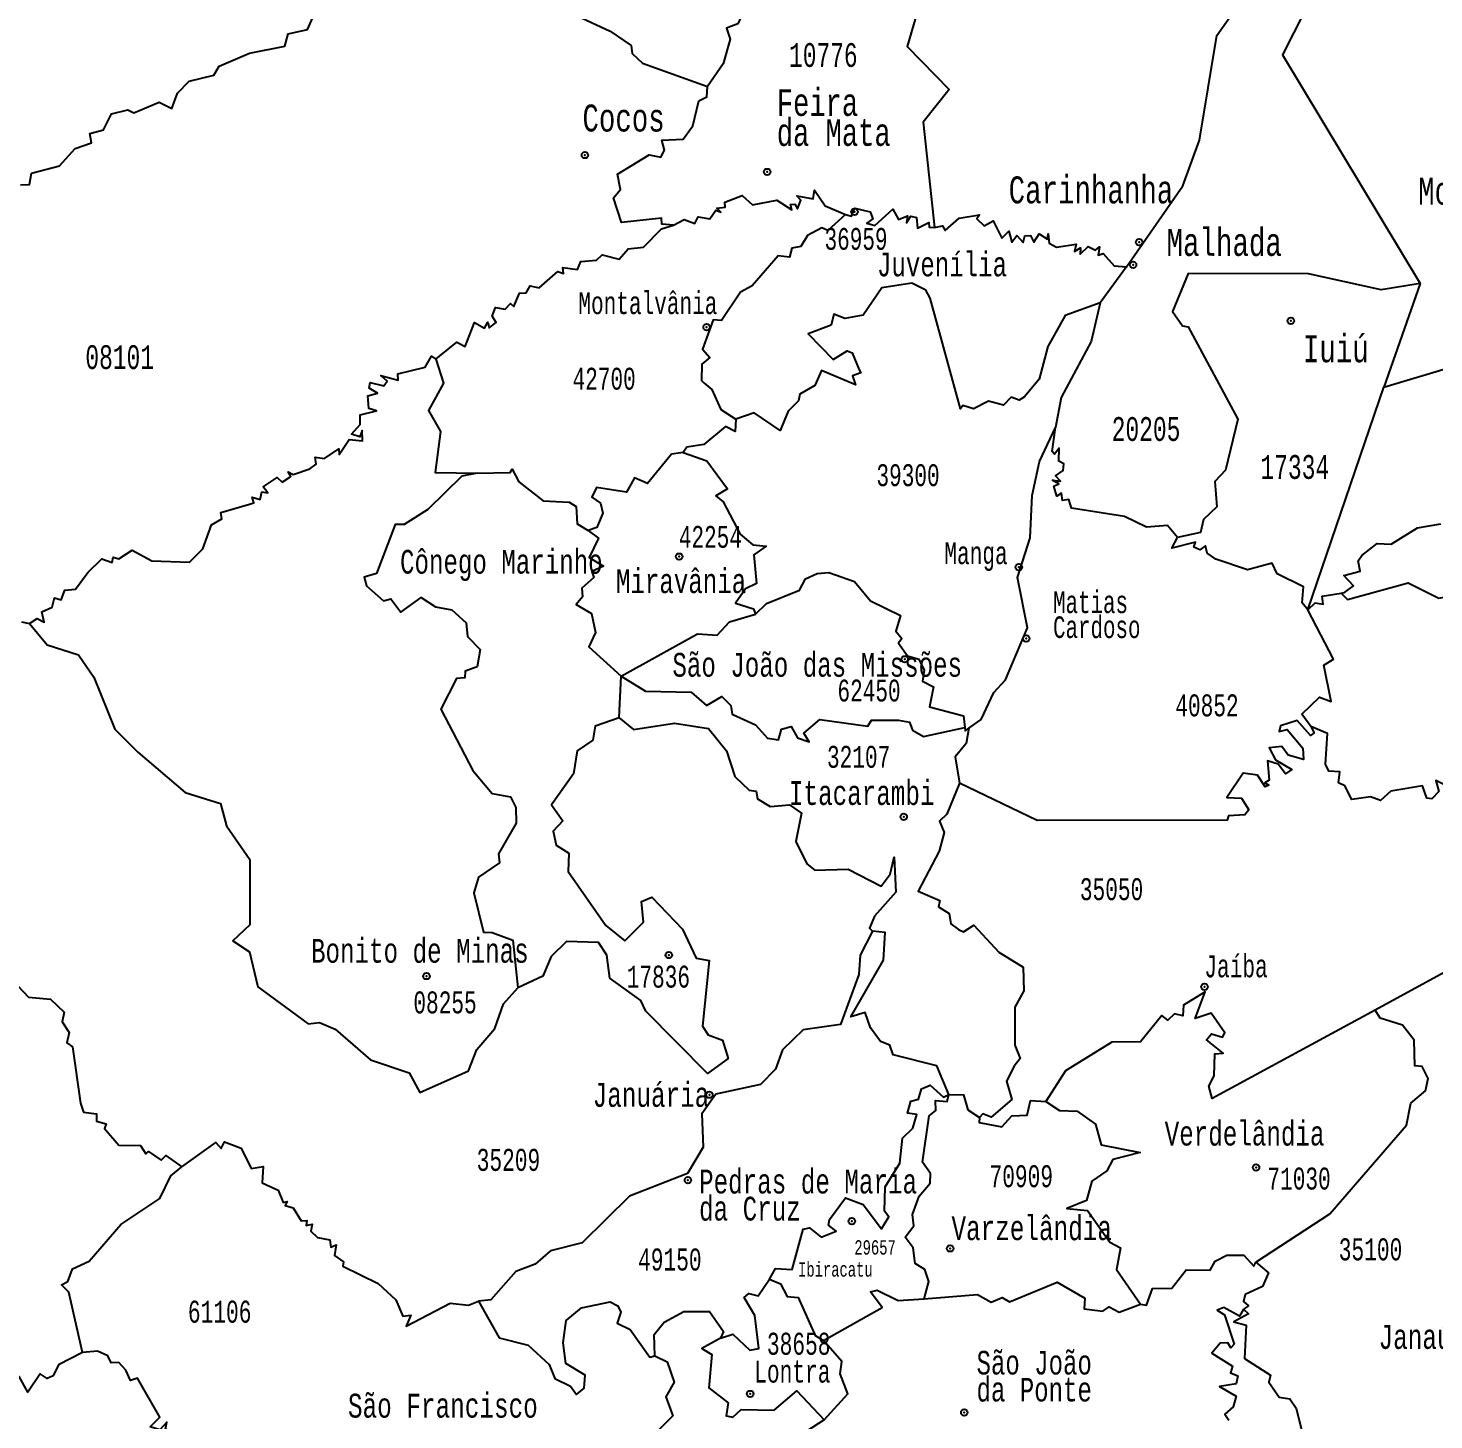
# Model space of a CAD drawing. Header units: millimetres. Extents: x 9851 to 10267, y 23387 to 23778.
# Drawn here: x 10137.68 to 10157.19, y 23565.4 to 23584.72 of the extents above; entities that cross this region are included whole.
import ezdxf
from ezdxf.enums import TextEntityAlignment as Align

# ---------------------------------------------------------------- set-up
doc = ezdxf.new("R2010")
doc.units = ezdxf.units.MM
doc.layers.add('3', color=7, linetype='Continuous')
doc.styles.add('MONOTXT', font='MONOTXT', dxfattribs={"height": 0.2})

# ---------------------------------------------------------------- blocks, each defined once
blk = doc.blocks.new('SEDE')
at = {"layer": '3', "color": 7, "linetype": 'Continuous'}
blk.add_circle((0, 0), 0.00451, dxfattribs=at)

msp = doc.modelspace()

# ---------------------------------------------------------------- linework, layer by layer
at = {"color": 7, "linetype": 'Continuous'}
for p, q in [((10152.924, 23581.405), (10152.562, 23580.903)), ((10157.001, 23581.174), (10156.5, 23579.732)), ((10155.442, 23576.644), (10156.5, 23579.732)), ((10145.883, 23575.146), (10145.911, 23575.721)), ((10157.647, 23571.781), (10156.376, 23571.086))]:
    msp.add_line(p, q, dxfattribs=at)
for points in [[(10150.95, 23588.12), (10149.883, 23584.463), (10150.466, 23583.867), (10150.102, 23583.411), (10150.262, 23581.949)], [(10150.379, 23587.851), (10150.255, 23587.848), (10150.031, 23587.629), (10149.743, 23587.201), (10149.163, 23586.9), (10149.157, 23586.565), (10149.066, 23586.54), (10148.85, 23586.215), (10148.724, 23586.192), (10148.745, 23585.96), (10148.409, 23585.76), (10148.379, 23585.544), (10148.235, 23585.441), (10148.084, 23585.454), (10147.822, 23585.338), (10147.773, 23585.136), (10147.673, 23585.091), (10147.528, 23584.777), (10147.374, 23584.718), (10147.425, 23584.565), (10147.325, 23584.222), (10147.108, 23583.905)], [(10152.924, 23581.405), (10153.707, 23582.527), (10153.94, 23583.163), (10154.179, 23584.613), (10154.471, 23585.028), (10154.536, 23585.656), (10154.652, 23585.847), (10154.578, 23586.353), (10154.883, 23586.65), (10154.812, 23587.015)], [(10142.804, 23586.531), (10143.097, 23586.381), (10143.259, 23586.129), (10143.555, 23586.036), (10143.863, 23585.557), (10145.76, 23584.677), (10146.048, 23584.477), (10146.065, 23584.363), (10146.207, 23584.229), (10147.108, 23583.905)], [(10156.038, 23586.218), (10155.091, 23584.345), (10157.001, 23581.174)], [(10137.572, 23582.544), (10137.695, 23582.546), (10137.726, 23582.706), (10138.113, 23582.805), (10138.332, 23583.044), (10138.556, 23583.127), (10138.534, 23583.254), (10138.723, 23583.304), (10138.834, 23583.526), (10139.061, 23583.583), (10139.146, 23583.542), (10139.499, 23583.69), (10139.673, 23583.602), (10139.751, 23583.813), (10139.912, 23583.982), (10140.254, 23584.064), (10140.332, 23584.187), (10140.752, 23584.368), (10141.24, 23584.466), (10141.29, 23584.636), (10141.558, 23584.697), (10141.688, 23584.99)], [(10146.636, 23581.981), (10146.473, 23581.997), (10146.472, 23582.08), (10145.916, 23582.02), (10145.805, 23582.361), (10145.9, 23582.479), (10145.858, 23582.689), (10146.297, 23582.96), (10146.46, 23582.928), (10146.513, 23583.021), (10146.476, 23583.161), (10146.77, 23583.178), (10146.904, 23583.361), (10146.988, 23583.71), (10147.102, 23583.765), (10147.108, 23583.905)], [(10146.636, 23581.981), (10146.785, 23582.062), (10146.934, 23582.006), (10146.981, 23582.097), (10147.14, 23582.069), (10147.226, 23582.188), (10147.296, 23582.164), (10147.238, 23582.22), (10147.354, 23582.23), (10147.35, 23582.303), (10147.591, 23582.393), (10147.733, 23582.264), (10148.07, 23582.331), (10148.281, 23582.196), (10148.261, 23582.267), (10148.322, 23582.272), (10148.358, 23582.208), (10148.405, 23582.327), (10148.35, 23582.39), (10148.575, 23582.347), (10148.596, 23582.467), (10148.743, 23582.252), (10149.023, 23582.13)], [(10149.023, 23582.13), (10148.78, 23581.91), (10148.697, 23581.945), (10148.495, 23581.837), (10148.407, 23581.688), (10148.28, 23581.663), (10148.247, 23581.538), (10148.09, 23581.557), (10147.729, 23581.138), (10147.567, 23581.053), (10147.303, 23580.658), (10147.187, 23580.669), (10147.041, 23580.26), (10147.142, 23580.144), (10147.029, 23580.051), (10147.025, 23579.825), (10147.06, 23579.793), (10147.171, 23579.702), (10147.292, 23579.423), (10147.502, 23579.289)], [(10149.023, 23582.13), (10149.109, 23582.108), (10149.156, 23582.22), (10149.367, 23582.165), (10149.404, 23582.071), (10149.32, 23582.012), (10149.433, 23581.976), (10149.683, 23582.206), (10149.762, 23582.062), (10149.887, 23582.113), (10149.873, 23582.016), (10149.932, 23582.107), (10150.012, 23582.09), (10150.022, 23581.94), (10150.182, 23582.021), (10150.185, 23581.954), (10150.262, 23581.949)], [(10150.262, 23581.949), (10150.372, 23581.974), (10150.41, 23581.907), (10150.601, 23582.081), (10150.883, 23582.124), (10150.85, 23582.071), (10150.948, 23581.975), (10151.074, 23582.043), (10151.195, 23581.8), (10151.293, 23581.897), (10151.335, 23581.746), (10151.405, 23581.84), (10151.492, 23581.74), (10151.512, 23581.836), (10151.592, 23581.837), (10151.64, 23581.746), (10151.712, 23581.861), (10151.831, 23581.787), (10151.837, 23581.864), (10151.853, 23581.731), (10151.952, 23581.675), (10152.229, 23581.717), (10152.202, 23581.616), (10152.289, 23581.666), (10152.284, 23581.579), (10152.395, 23581.685), (10152.493, 23581.635), (10152.553, 23581.68), (10152.533, 23581.566), (10152.603, 23581.59), (10152.755, 23581.419), (10152.924, 23581.405)], [(10143.338, 23580.123), (10143.39, 23580.165), (10143.627, 23580.357), (10143.743, 23580.299), (10143.873, 23580.63), (10144.014, 23580.552), (10144.06, 23580.635), (10144.076, 23580.558), (10144.176, 23580.633), (10144.122, 23580.72), (10144.167, 23580.839), (10144.298, 23580.816), (10144.375, 23580.895), (10144.42, 23580.852), (10144.5, 23581.036), (10144.59, 23581.045), (10144.649, 23581.142), (10144.772, 23581.112), (10145.033, 23581.341), (10145.11, 23581.311), (10145.1, 23581.396), (10145.305, 23581.366), (10145.351, 23581.479), (10145.567, 23581.495), (10145.648, 23581.57), (10145.884, 23581.512), (10146.006, 23581.653), (10146.22, 23581.677), (10146.469, 23581.93), (10146.636, 23581.981)], [(10156.5, 23579.732), (10159.372, 23580.594), (10160.052, 23581.57)], [(10152.562, 23580.903), (10152.074, 23580.73), (10151.833, 23580.298), (10151.711, 23579.843), (10151.511, 23579.6), (10151.434, 23579.553), (10151.326, 23579.596), (10151.219, 23579.485), (10151.01, 23579.537), (10150.8, 23579.431), (10150.652, 23579.479), (10150.622, 23579.432), (10150.198, 23580.971), (10150.14, 23581.08), (10149.945, 23581.177), (10149.527, 23581.114), (10149.272, 23580.731), (10149.015, 23580.686), (10148.863, 23580.749), (10148.828, 23580.592), (10148.507, 23580.473), (10148.853, 23580.117), (10149.047, 23580.238), (10149.117, 23580.211), (10149.214, 23579.976), (10149.239, 23579.931), (10149.123, 23579.891), (10149.164, 23579.764), (10148.691, 23579.964), (10148.597, 23579.757), (10148.39, 23579.637), (10148.372, 23579.544), (10148.229, 23579.402), (10148.117, 23579.131), (10147.757, 23579.378), (10147.502, 23579.289)], [(10157.001, 23581.174), (10156.462, 23581.086), (10155.453, 23581.307), (10153.782, 23581.309), (10153.565, 23580.784), (10153.701, 23580.586), (10153.783, 23580.57), (10154.473, 23579.291), (10154.3, 23578.583), (10154.153, 23578.424), (10154.18, 23578.072), (10153.994, 23577.897), (10153.955, 23577.715), (10153.633, 23577.647)], [(10152.562, 23580.903), (10152.436, 23580.366), (10152.017, 23579.591), (10151.942, 23579.173)], [(10137.697, 23576.453), (10137.802, 23576.523), (10137.899, 23576.472), (10137.869, 23576.616), (10138.012, 23576.682), (10138.044, 23576.809), (10138.135, 23576.782), (10138.186, 23576.915), (10138.337, 23576.931), (10138.507, 23577.16), (10138.7, 23577.349), (10138.843, 23577.3), (10138.86, 23577.372), (10138.937, 23577.351), (10139.12, 23577.473), (10139.393, 23577.323), (10139.919, 23577.304), (10140.105, 23577.488), (10140.224, 23577.821), (10140.367, 23577.904), (10140.353, 23577.992), (10140.75, 23578.108), (10140.812, 23578.13), (10140.79, 23578.208), (10140.897, 23578.175), (10140.923, 23578.279), (10141.007, 23578.265), (10140.943, 23578.35), (10141.133, 23578.478), (10141.203, 23578.416), (10141.326, 23578.495), (10141.29, 23578.56), (10141.355, 23578.521), (10141.589, 23578.6), (10141.676, 23578.663), (10141.661, 23578.764), (10141.791, 23578.742), (10141.99, 23578.876), (10141.997, 23578.8), (10142.136, 23579.005), (10142.322, 23578.988), (10142.317, 23579.134), (10142.281, 23579.042), (10142.168, 23579.081), (10142.287, 23579.217), (10142.289, 23579.348), (10142.513, 23579.403), (10142.407, 23579.438), (10142.393, 23579.612), (10142.53, 23579.649), (10142.41, 23579.722), (10142.424, 23579.798), (10142.618, 23579.75), (10142.664, 23579.818), (10142.574, 23579.895), (10142.813, 23579.831), (10142.812, 23579.918), (10143.189, 23580.013), (10143.278, 23580.164), (10143.338, 23580.123)], [(10143.338, 23580.123), (10143.445, 23579.789), (10143.236, 23579.412), (10143.403, 23579.117), (10143.33, 23578.55), (10143.912, 23578.539)], [(10147.502, 23579.289), (10147.494, 23579.117), (10147.359, 23579.186), (10147.057, 23578.939), (10146.821, 23578.899), (10146.773, 23578.828)], [(10150.739, 23574.999), (10150.909, 23575.119), (10151.086, 23575.497), (10151.246, 23575.67), (10151.552, 23576.391), (10151.414, 23577.091), (10151.588, 23577.644), (10151.615, 23578.232), (10151.72, 23578.702), (10151.942, 23579.173)], [(10153.633, 23577.647), (10153.493, 23577.815), (10153.201, 23577.789), (10152.9, 23577.94), (10152.164, 23578.054), (10152.123, 23578.174), (10152.037, 23578.161), (10152.024, 23578.261), (10151.959, 23578.221), (10151.916, 23578.358), (10151.985, 23578.394), (10151.898, 23578.443), (10152.01, 23578.429), (10151.938, 23578.502), (10152.046, 23578.576), (10152.055, 23578.669), (10151.987, 23578.705), (10151.989, 23578.889), (10151.926, 23578.805), (10151.896, 23578.84), (10151.942, 23579.173)], [(10146.773, 23578.828), (10146.611, 23578.802), (10146.276, 23578.398), (10146.097, 23578.477), (10145.983, 23578.278), (10145.568, 23578.343), (10145.505, 23578.208), (10145.624, 23578.122), (10145.657, 23577.984), (10145.574, 23577.786), (10145.454, 23577.745)], [(10146.773, 23578.828), (10147.098, 23578.71), (10147.388, 23578.322), (10147.224, 23578.224), (10147.328, 23578.143), (10147.561, 23577.693), (10147.738, 23577.547), (10147.922, 23577.526), (10147.754, 23577.407), (10147.787, 23577.007), (10147.635, 23576.933), (10147.497, 23576.736), (10147.749, 23576.658), (10147.777, 23576.584)], [(10143.912, 23578.539), (10144.368, 23578.548), (10144.396, 23578.597), (10144.491, 23578.419), (10144.827, 23578.155), (10145.189, 23578.139), (10145.287, 23578.077), (10145.302, 23577.835), (10145.454, 23577.745)], [(10143.912, 23578.539), (10143.699, 23578.499), (10143.227, 23578.034), (10142.898, 23577.826), (10142.773, 23577.829), (10142.512, 23577.147), (10142.345, 23577.096), (10142.375, 23576.974), (10142.613, 23576.768), (10142.715, 23576.797), (10142.853, 23576.612), (10143.135, 23576.816), (10143.332, 23576.686), (10143.561, 23576.641), (10143.757, 23576.462), (10143.777, 23576.275), (10143.951, 23576.094), (10143.911, 23575.853), (10143.744, 23575.792), (10143.74, 23575.698), (10143.624, 23575.692), (10143.408, 23575.264), (10143.85, 23574.412), (10144.12, 23574.092), (10144.374, 23574.047), (10144.449, 23573.9), (10144.454, 23573.681), (10144.208, 23573.256), (10144.223, 23573.13), (10143.932, 23572.931), (10143.865, 23572.716), (10143.999, 23572.169), (10144.122, 23572.164), (10144.407, 23572.056), (10144.477, 23571.396)], [(10155.906, 23576.875), (10155.953, 23576.883), (10156.075, 23576.978), (10155.944, 23577.118), (10156.169, 23577.181), (10156.14, 23577.324), (10156.194, 23577.395), (10156.407, 23577.566), (10156.599, 23577.553), (10156.966, 23577.783), (10157.291, 23577.836)], [(10145.454, 23577.745), (10145.596, 23577.64), (10145.468, 23577.371), (10145.665, 23577.248), (10145.505, 23577.175), (10145.529, 23577.091), (10145.364, 23576.946), (10145.373, 23576.822), (10145.287, 23576.715), (10145.497, 23576.593), (10145.555, 23576.329), (10145.462, 23576.131), (10145.911, 23575.721)], [(10155.442, 23576.644), (10155.364, 23576.74), (10155.384, 23576.962), (10155.018, 23577.145), (10154.95, 23577.289), (10154.606, 23577.198), (10154.166, 23577.348), (10154.046, 23577.428), (10154.024, 23577.533), (10153.945, 23577.475), (10153.859, 23577.514), (10153.884, 23577.583), (10153.557, 23577.501), (10153.633, 23577.647)], [(10147.777, 23576.584), (10147.928, 23576.733), (10148.385, 23576.915), (10148.47, 23577.075), (10148.63, 23577.146), (10148.793, 23577.16), (10149.15, 23577.038), (10149.37, 23576.769), (10149.787, 23576.565), (10149.725, 23576.347), (10149.806, 23576.247), (10149.762, 23576.182), (10149.885, 23576.004), (10150.042, 23575.959), (10150.115, 23575.805), (10150.092, 23575.651), (10150.248, 23575.575), (10150.191, 23575.298), (10150.661, 23575.17), (10150.683, 23575.008)], [(10155.442, 23576.644), (10155.544, 23576.738), (10155.658, 23576.721), (10155.644, 23576.831), (10155.906, 23576.875)], [(10155.906, 23576.875), (10155.994, 23576.786), (10156.835, 23577.018), (10157.262, 23576.804), (10157.5, 23576.852), (10157.637, 23576.77), (10157.696, 23576.843), (10157.822, 23576.803), (10157.903, 23576.852), (10158.082, 23576.805), (10158.284, 23576.721), (10158.517, 23576.426), (10158.838, 23576.254), (10159.298, 23576.257), (10159.367, 23576.35), (10159.597, 23576.213), (10159.787, 23576.264), (10160.008, 23576.018), (10160.318, 23575.894), (10160.389, 23575.703), (10160.722, 23575.691), (10160.904, 23575.383)], [(10155.484, 23575.024), (10155.361, 23575.196), (10155.605, 23575.433), (10155.769, 23575.371), (10155.667, 23575.875), (10155.8, 23575.959), (10155.442, 23576.644)], [(10137.585, 23576.477), (10137.697, 23576.453)], [(10137.697, 23576.453), (10137.94, 23576.156), (10138.377, 23576.018), (10138.592, 23575.707), (10138.881, 23574.987), (10139.2, 23574.669), (10139.859, 23574.11), (10140.348, 23573.953), (10140.434, 23573.644), (10140.757, 23573.18), (10140.755, 23572.273), (10140.519, 23572.05), (10140.753, 23571.895), (10140.867, 23571.412), (10141.567, 23570.896), (10141.721, 23570.914), (10141.939, 23570.825), (10142.43, 23570.399), (10142.969, 23570.217), (10143.114, 23569.942), (10143.79, 23570.243), (10143.907, 23570.541), (10144.158, 23570.83), (10144.278, 23571.174), (10144.477, 23571.396)], [(10145.911, 23575.721), (10146.968, 23576.308), (10147.243, 23576.291), (10147.416, 23576.478), (10147.777, 23576.584)], [(10145.911, 23575.721), (10146.25, 23575.512), (10146.883, 23575.5), (10147.095, 23575.314), (10147.309, 23575.438), (10147.434, 23575.315), (10147.452, 23575.194), (10147.777, 23575.047), (10147.944, 23574.864), (10148.094, 23574.839), (10148.137, 23574.987), (10148.272, 23575.024), (10148.358, 23574.866), (10148.522, 23574.813), (10148.446, 23574.932), (10148.668, 23575.123), (10149.336, 23575.029), (10149.388, 23575.111), (10149.759, 23575.112), (10149.911, 23575.082), (10149.956, 23574.973), (10150.106, 23574.884), (10150.683, 23575.008)], [(10145.883, 23575.146), (10145.55, 23575.03), (10145.516, 23574.832), (10145.299, 23574.685), (10145.247, 23574.369), (10144.944, 23573.937), (10145.101, 23573.715), (10144.966, 23573.572), (10145.008, 23573.376), (10145.184, 23573.267), (10145.173, 23573.01), (10145.696, 23572.26), (10145.96, 23572.048), (10146.219, 23572.306), (10146.193, 23572.597), (10146.338, 23572.657), (10146.76, 23572.213), (10146.951, 23571.808), (10147.132, 23571.776), (10147.039, 23570.863), (10147.12, 23570.745), (10147.317, 23570.668), (10147.394, 23570.416), (10147.107, 23570.207), (10146.255, 23571.074), (10146.183, 23571.223), (10145.752, 23571.531), (10145.711, 23571.85), (10145.598, 23572.024), (10145.151, 23572.038), (10144.937, 23571.831), (10144.821, 23571.559), (10144.477, 23571.396)], [(10145.883, 23575.146), (10146.083, 23574.982), (10146.653, 23575.071), (10147.123, 23574.996), (10147.374, 23574.686), (10147.49, 23574.33), (10147.687, 23574.139), (10147.784, 23574.128), (10147.802, 23574.022), (10147.978, 23573.915), (10148.248, 23573.935), (10148.415, 23573.822), (10148.333, 23573.429), (10148.488, 23573.116), (10148.599, 23573.032), (10149.06, 23573.042), (10149.522, 23572.807), (10149.644, 23572.974), (10149.699, 23573.209), (10149.724, 23572.723), (10149.426, 23572.392), (10149.356, 23572.224), (10149.401, 23572.182)], [(10155.484, 23575.024), (10155.53, 23574.935), (10155.48, 23574.9), (10155.295, 23575.106), (10155.065, 23575.033), (10155.044, 23574.955), (10155.158, 23574.98), (10155.373, 23574.725), (10155.385, 23574.564), (10155.171, 23574.625), (10155.083, 23574.744), (10154.907, 23574.727), (10154.992, 23574.56), (10155.219, 23574.429), (10155.134, 23574.366), (10155.031, 23574.5), (10154.883, 23574.545), (10154.905, 23574.28), (10154.846, 23574.24), (10154.9, 23574.211), (10154.85, 23574.188), (10154.744, 23574.35), (10154.543, 23574.376), (10154.319, 23574.037), (10154.52, 23574.029), (10154.625, 23573.865), (10154.567, 23573.797), (10154.341, 23573.784), (10154.323, 23573.722), (10151.684, 23573.719), (10150.606, 23574.237)], [(10150.739, 23574.999), (10150.7, 23574.789), (10150.545, 23574.605), (10150.606, 23574.237)], [(10150.683, 23575.008), (10150.687, 23574.962), (10150.739, 23574.999)], [(10157.65, 23573.959), (10157.511, 23574.01), (10157.5, 23574.132), (10157.219, 23574.276), (10157.263, 23574.12), (10157.162, 23574.019), (10157.094, 23574.027), (10157.034, 23574.201), (10156.595, 23574.126), (10156.45, 23573.995), (10156.314, 23574.046), (10156.054, 23574.012), (10155.958, 23574.201), (10155.868, 23574.241), (10155.889, 23574.394), (10155.733, 23574.404), (10155.687, 23574.5), (10155.717, 23574.928), (10155.484, 23575.024)], [(10150.606, 23574.237), (10150.432, 23573.805), (10150.328, 23573.71), (10150.393, 23573.552), (10150.326, 23573.292), (10150.032, 23572.739), (10150.334, 23572.609), (10150.317, 23572.52), (10150.464, 23572.428), (10150.489, 23572.285), (10150.593, 23572.205), (10150.663, 23572.174), (10150.805, 23572.265), (10151.154, 23571.891), (10151.49, 23571.682), (10151.502, 23571.356), (10151.376, 23571.126), (10151.375, 23570.601), (10151.449, 23570.418), (10151.368, 23570.31), (10151.261, 23570.101), (10151.332, 23569.849), (10151.048, 23569.603), (10150.931, 23569.646), (10150.886, 23569.599)], [(10149.401, 23572.182), (10149.228, 23571.849), (10149.211, 23571.581), (10148.955, 23570.886), (10148.437, 23570.814), (10148.151, 23570.537), (10148.053, 23570.266), (10147.847, 23570.055), (10147.223, 23569.922), (10147.029, 23569.649), (10147.047, 23569.185), (10146.83, 23568.821), (10146.026, 23568.506), (10145.371, 23567.857), (10144.93, 23567.748), (10144.716, 23567.56), (10144.448, 23567.461), (10144.103, 23567.064), (10143.931, 23567.046)], [(10150.459, 23569.915), (10150.292, 23570.315), (10149.688, 23570.466), (10149.638, 23570.6), (10149.509, 23570.654), (10149.373, 23570.841), (10149.297, 23571.055), (10149.099, 23570.992), (10149.551, 23571.782), (10149.577, 23572.166), (10149.401, 23572.182)], [(10137.535, 23571.426), (10137.682, 23571.266), (10137.99, 23571.241), (10138.179, 23571.06), (10138.152, 23570.923), (10138.247, 23570.775), (10138.217, 23570.632), (10138.294, 23570.579), (10138.405, 23569.794), (10138.447, 23569.672), (10138.626, 23569.648), (10138.626, 23569.547), (10138.759, 23569.51), (10138.739, 23569.442), (10138.937, 23569.212), (10139.24, 23569.207), (10139.31, 23569.091), (10139.351, 23569.127), (10139.524, 23569.004), (10139.591, 23569.068), (10139.813, 23568.912)], [(10156.376, 23571.086), (10154.116, 23569.86), (10154.067, 23570.03), (10154.144, 23570.173), (10154.152, 23570.479), (10154.269, 23570.49), (10154.034, 23570.676), (10154.107, 23570.759), (10154.259, 23570.71), (10154.289, 23570.771), (10154.101, 23571.045), (10153.88, 23570.971), (10154.017, 23571.342), (10153.716, 23571.154), (10153.707, 23571.01), (10153.594, 23571.038), (10153.5, 23570.946), (10153.418, 23571.011), (10153.122, 23570.646), (10152.722, 23570.644), (10152.081, 23570.244), (10151.807, 23569.82)], [(10154.72, 23567.59), (10155.747, 23568.262), (10156.814, 23569.489), (10156.871, 23569.796), (10157.076, 23569.966), (10157.114, 23570.138), (10157.031, 23570.306), (10156.927, 23570.313), (10156.917, 23570.672), (10156.759, 23570.879), (10156.448, 23570.974), (10156.376, 23571.086)], [(10147.969, 23567.354), (10148.052, 23567.499), (10148.283, 23567.488), (10148.439, 23568.045), (10148.525, 23568.065), (10148.687, 23567.938), (10148.895, 23568.017), (10148.789, 23568.104), (10148.802, 23568.182), (10149.025, 23568.484), (10149.269, 23568.391), (10149.524, 23568.053), (10149.628, 23568.217), (10149.567, 23568.298), (10149.574, 23568.635), (10149.777, 23568.964), (10149.817, 23569.309), (10149.959, 23569.448), (10150.015, 23569.637), (10149.885, 23569.659), (10149.932, 23569.824), (10150.037, 23569.852), (10150.079, 23569.994), (10150.198, 23570.047), (10150.385, 23569.881), (10150.459, 23569.915)], [(10150.119, 23567.08), (10150.183, 23567.319), (10150.125, 23567.488), (10149.991, 23567.57), (10149.965, 23567.789), (10149.852, 23567.936), (10149.973, 23568.095), (10149.953, 23568.25), (10150.049, 23568.503), (10150.202, 23568.686), (10150.203, 23568.82), (10150.096, 23568.977), (10150.186, 23569.622), (10150.277, 23569.695), (10150.272, 23569.832), (10150.437, 23569.819), (10150.459, 23569.915)], [(10150.459, 23569.915), (10150.662, 23569.912), (10150.725, 23569.704), (10150.886, 23569.599)], [(10150.886, 23569.599), (10150.879, 23569.529), (10151.197, 23569.469), (10151.333, 23569.618), (10151.545, 23569.629), (10151.594, 23569.835), (10151.807, 23569.82)], [(10151.807, 23569.82), (10151.994, 23569.694), (10152.24, 23569.684), (10152.497, 23569.505), (10152.574, 23569.218), (10153.114, 23569.113), (10152.738, 23569.014), (10152.654, 23568.856), (10152.444, 23568.715), (10152.37, 23568.446), (10152.097, 23568.335), (10152.385, 23568.307), (10152.693, 23567.867), (10152.842, 23567.79), (10152.785, 23567.485), (10153.118, 23567.007)], [(10139.813, 23568.912), (10140.283, 23569.25), (10140.359, 23569.167), (10140.404, 23569.257), (10140.635, 23569.17), (10140.776, 23568.888), (10140.942, 23568.915), (10140.925, 23568.692), (10141.151, 23568.589), (10141.217, 23568.416), (10141.272, 23568.43), (10141.245, 23568.374), (10141.355, 23568.345), (10141.468, 23568.163), (10141.547, 23568.166), (10141.54, 23568.099), (10141.622, 23568.118), (10141.602, 23568.021), (10141.696, 23567.933), (10141.865, 23567.901), (10141.879, 23567.798), (10141.955, 23567.829), (10141.93, 23567.682), (10142.057, 23567.594), (10142.045, 23567.535), (10142.536, 23567.294), (10142.783, 23567.065), (10142.88, 23566.839), (10142.992, 23566.852), (10142.928, 23566.699), (10143.537, 23567.021), (10143.793, 23566.99), (10143.931, 23567.046)], [(10138.434, 23566.337), (10138.244, 23567.171), (10138.141, 23567.273), (10138.23, 23567.319), (10138.294, 23567.498), (10138.526, 23567.603), (10138.966, 23568.11), (10139.508, 23568.472), (10139.657, 23568.786), (10139.813, 23568.912)], [(10153.118, 23567.007), (10153.202, 23566.99), (10153.285, 23567.222), (10153.554, 23567.23), (10153.754, 23567.483), (10154.085, 23567.476), (10154.157, 23567.603), (10154.319, 23567.685), (10154.553, 23567.686), (10154.695, 23567.533), (10154.72, 23567.59)], [(10154.72, 23567.59), (10154.895, 23567.442), (10154.813, 23567.253), (10154.575, 23567.14), (10154.552, 23567.042), (10154.62, 23566.983), (10154.55, 23566.936)], [(10147.291, 23566.532), (10147.46, 23566.588), (10147.697, 23566.369), (10147.821, 23566.392), (10147.767, 23566.848), (10147.618, 23567.098), (10147.683, 23567.156), (10147.814, 23567.12), (10147.969, 23567.354)], [(10147.969, 23567.354), (10148.121, 23567.288), (10148.213, 23567.113), (10148.369, 23567.099), (10148.603, 23566.569), (10148.72, 23566.503)], [(10150.119, 23567.08), (10150.858, 23567.138), (10151.047, 23567.035), (10151.199, 23567.097), (10151.3, 23567.04), (10151.964, 23567.311), (10152.346, 23567.089), (10152.338, 23566.942), (10152.599, 23566.909), (10152.687, 23566.971), (10152.824, 23566.893), (10153.118, 23567.007)], [(10148.72, 23566.503), (10149.535, 23566.96), (10149.371, 23567.177), (10149.463, 23567.199), (10149.758, 23567.057), (10150.119, 23567.08)], [(10143.931, 23567.046), (10144.218, 23566.538), (10144.619, 23566.439), (10144.913, 23566.17), (10144.988, 23565.974), (10145.209, 23565.869), (10145.292, 23565.753), (10145.398, 23565.839), (10145.412, 23566.021), (10145.144, 23566.181), (10145.104, 23566.469), (10145.148, 23566.779), (10145.36, 23566.955), (10145.757, 23567.04), (10145.862, 23566.984), (10145.904, 23566.893), (10145.856, 23566.742), (10146.037, 23566.654), (10146.308, 23566.272), (10146.38, 23566.291)], [(10146.38, 23566.291), (10146.367, 23566.586), (10146.508, 23566.756), (10146.78, 23566.902), (10147.137, 23566.903), (10147.33, 23566.626), (10147.291, 23566.532)], [(10154.55, 23566.936), (10154.495, 23566.84), (10154.279, 23566.958), (10154.182, 23566.924), (10154.285, 23566.856), (10154.418, 23566.449), (10154.374, 23566.4), (10154.332, 23566.468), (10154.228, 23566.463), (10154.109, 23566.328), (10154.397, 23566.145), (10154.37, 23566.054), (10154.472, 23566.011), (10154.448, 23565.901), (10154.218, 23565.865), (10154.446, 23565.727), (10154.405, 23565.579), (10154.29, 23565.479), (10154.348, 23565.395)], [(10154.55, 23566.936), (10154.618, 23566.872), (10154.416, 23566.759), (10154.589, 23566.716), (10154.564, 23566.25), (10154.925, 23566.021), (10154.902, 23565.923), (10155.044, 23565.714), (10155.192, 23565.691), (10155.283, 23565.563), (10155.357, 23565.264), (10155.23, 23565.255), (10155.279, 23565.23), (10155.154, 23565.038), (10155.209, 23564.889), (10155.122, 23564.83), (10155.388, 23564.637), (10155.414, 23564.518), (10155.341, 23564.507), (10155.31, 23564.322), (10155.474, 23563.929)], [(10147.291, 23566.532), (10147.031, 23566.393), (10147.167, 23566.308), (10147.128, 23565.847), (10147.396, 23565.636), (10147.368, 23565.455), (10147.46, 23565.438), (10147.575, 23565.545), (10148.033, 23565.536), (10148.347, 23565.802), (10148.729, 23565.402)], [(10148.729, 23565.402), (10149.055, 23565.763), (10148.952, 23566.038), (10148.972, 23566.21), (10148.72, 23566.503)], [(10138.434, 23566.337), (10138.098, 23566.166), (10138.025, 23566.013), (10137.941, 23565.976), (10137.843, 23566.039), (10137.675, 23565.783), (10137.553, 23566.002), (10137.413, 23565.962), (10137.361, 23565.828), (10137.09, 23565.906)], [(10139.948, 23563.564), (10140.07, 23564.093), (10140.317, 23564.638), (10140.316, 23564.872), (10140.271, 23564.929), (10140.247, 23564.875), (10139.845, 23564.96), (10139.806, 23565.147), (10139.586, 23565.271), (10139.602, 23565.367), (10139.504, 23565.26), (10139.372, 23565.305), (10139.507, 23565.437), (10139.196, 23565.979), (10139.097, 23565.947), (10139.035, 23566.092), (10138.938, 23566.198), (10138.831, 23566.19), (10138.784, 23566.29), (10138.642, 23566.354), (10138.434, 23566.337)], [(10146.38, 23566.291), (10146.549, 23566.204), (10146.646, 23565.925), (10146.529, 23565.718), (10146.63, 23565.456), (10146.4, 23565.229), (10146.448, 23565.078)], [(10148.729, 23565.402), (10148.477, 23565.237), (10148.39, 23565.007)]]:
    msp.add_lwpolyline(points, dxfattribs=at)
for p in [(10145.408, 23582.955), (10147.938, 23582.721), (10149.149, 23582.168), (10153.102, 23581.746), (10153.016, 23581.432), (10147.097, 23580.566), (10155.208, 23580.655), (10146.716, 23577.382), (10151.43, 23577.235), (10151.533, 23576.246), (10149.847, 23575.957), (10149.833, 23573.771), (10146.572, 23571.852), (10143.208, 23571.56), (10154.008, 23571.41), (10147.135, 23569.913), (10154.724, 23568.902), (10146.838, 23568.727), (10149.113, 23568.157), (10150.477, 23567.78), (10147.702, 23565.76), (10150.674, 23565.502)]:
    msp.add_point(p, dxfattribs=at)

# ---------------------------------------------------------------- block references
for p, xscale, yscale, zscale, rotation in [((10145.408, 23582.955), 9.999978813077236, 9.999978813077236, 10, 1.24314334751129), ((10147.938, 23582.721), 9.999999999999998, 9.999999999999998, 9.999999999999998, 1.285839408615048), ((10149.149, 23582.168), 9.999999999999998, 9.999999999999998, 9.999999999999998, 1.308257338488872), ((10153.102, 23581.746), 9.999999999999998, 9.999999999999998, 9.999999999999998, 1.374977746840584), ((10153.016, 23581.432), 9.999999999999998, 9.999999999999998, 9.999999999999998, 1.374977746840584), ((10147.097, 23580.566), 9.999980629667837, 9.999980629667837, 10, 1.279971171522726), ((10155.208, 23580.655), 10.00002033816329, 10.00002033816329, 10, 1.414472604528429), ((10146.716, 23577.382), 10, 10, 10, 1.284505720731574), ((10151.43, 23577.235), 10, 10, 10, 1.366969512131242), ((10151.533, 23576.246), 9.99998220035978, 9.99998220035978, 10, 1.372577191510813), ((10149.847, 23575.957), 10.00000000000001, 10.00000000000001, 10.00000000000001, 1.34428484588849), ((10149.833, 23573.771), 9.999988962344613, 9.999988962344613, 10, 1.35175958943062), ((10146.572, 23571.852), 10, 10, 10, 1.29811531585036), ((10143.208, 23571.56), 10, 10, 10, 1.235935525940505), ((10154.008, 23571.41), 10.00001871955553, 10.00001871955553, 10, 1.435556887597491), ((10147.135, 23569.913), 10.00002137357772, 10.00002137357772, 10, 1.313858765085232), ((10154.724, 23568.902), 9.999980195442541, 9.999980195442541, 10, 1.458514990137961), ((10146.838, 23568.727), 10.00001070717762, 10.00001070717762, 10, 1.311191422213178), ((10149.113, 23568.157), 10, 10, 10, 1.356027274113645), ((10150.477, 23567.78), 9.999979314415079, 9.999979314415079, 10, 1.382986002421506), ((10147.702, 23565.76), 10.00001220815049, 10.00001220815049, 10, 1.334676272011723), ((10150.674, 23565.502), 10.00002217870724, 10.00002217870724, 10, 1.393121605907323)]:
    msp.add_blockref('SEDE', p, dxfattribs=dict(at, xscale=xscale, yscale=yscale, zscale=zscale, rotation=rotation))

# ---------------------------------------------------------------- texts
at = {"color": 7, "linetype": 'Continuous', "style": 'MONOTXT'}
for s, height, rotation, width, p in [('10776', 0.3298, 0, 0.666765, (10148.717, 23584.344)), ('08101', 0.3304, 360, 0.666762, (10138.949, 23580.151)), ('42700', 0.304, 360, 0.66667, (10145.674, 23579.851)), ('17334', 0.3306, 0, 0.666762, (10155.262, 23578.626)), ('39300', 0.3042, 0, 0.666667, (10149.893, 23578.512)), ('40852', 0.3046, 0, 0.666667, (10154.043, 23575.317)), ('32107', 0.3047, 0, 0.66667, (10149.207, 23574.603)), ('35050', 0.305, 360, 0.66667, (10152.718, 23572.766)), ('35209', 0.3056, 0, 0.66667, (10144.346, 23569.009)), ('70909', 0.3056, 0, 0.666667, (10151.465, 23568.782)), ('35100', 0.3057, 0, 0.666664, (10156.313, 23567.767)), ('49150', 0.3058, 0, 0.666667, (10146.586, 23567.626)), ('61106', 0.3059, 0, 0.666661, (10140.337, 23566.902)), ('38658', 0.3059, 360, 0.666664, (10148.375, 23566.457)), ('Lontra', 0.306, 360, 0.666664, (10148.287, 23566.07))]:
    msp.add_text(s, height=height, rotation=rotation, dxfattribs=dict(at, width=width)).set_placement(p, align=Align.MIDDLE)
for s, height, rotation, width, p in [('Feira ', 0.3697, 359.9955, 0.705882, (10148.071, 23583.499)), ('Cocos', 0.3739, 360, 0.705885, (10145.373, 23583.282)), ('da Mata', 0.3697, 359.9955, 0.705882, (10148.071, 23583.083)), ('Malhada', 0.3742, 0, 0.705881, (10153.482, 23581.556)), ('42254', 0.3036, 0, 0.666667, (10146.711, 23577.504)), ('Matias ', 0.3006, 359.9966, 0.66667, (10151.906, 23576.598)), ('Cardoso', 0.3006, 359.9966, 0.66667, (10151.906, 23576.252)), ('62450', 0.3039, 0, 0.66667, (10148.913, 23575.371)), ('Ja%%237ba', 0.3052, 0, 0.666667, (10154.006, 23571.543)), ('17836', 0.3045, 360, 0.66667, (10145.988, 23571.4)), ('08255', 0.3046, 360, 0.666673, (10143.026, 23571.042)), ('71030', 0.3049, 0, 0.666664, (10154.881, 23568.597)), ('S%%227o Jo%%227o ', 0.32753, 359.9953, 0.705882, (10150.844, 23566.03)), ('da Ponte', 0.3275, 359.9953, 0.705882, (10150.844, 23565.656))]:
    msp.add_text(s, height=height, rotation=rotation, dxfattribs=dict(at, width=width)).set_placement(p)
for s, height, width, p in [('Carinhanha', 0.3741, 0.705881, (10153.575, 23582.285)), ('Montalv%%226nia', 0.3039, 0.666667, (10147.246, 23580.748)), ('Ibiracatu', 0.1995, 0.666671, (10149.402, 23567.388))]:
    msp.add_text(s, height=height, dxfattribs=dict(at, width=width)).set_placement(p, align=Align.RIGHT)
for s, height, rotation, width, p in [('Monte Alto', 0.3737, 359.995, 0.705884, (10159.257, 23582.268)), ('Manga', 0.3044, 360, 0.666664, (10151.276, 23577.277)), ('Itacarambi', 0.3305, 360, 0.705887, (10150.26, 23573.935)), ('Janu%%225ria', 0.33112, 0, 0.705882, (10147.134, 23569.745)), ('29657', 0.1995, 360, 0.666662, (10149.723, 23567.694))]:
    msp.add_text(s, height=height, rotation=rotation, dxfattribs=dict(at, width=width)).set_placement(p, align=Align.RIGHT)
for s, height, width, p in [('36959', 0.3031, 0.666664, (10148.734, 23581.64)), ('Varzel%%226ndia', 0.33141, 0.705882, (10150.496, 23567.895)), ('S%%227o Francisco', 0.33181, 0.705882, (10142.118, 23565.431))]:
    msp.add_text(s, height=height, dxfattribs=dict(at, width=width)).set_placement(p)
for s, height, rotation, width, p in [('Juven%%237lia', 0.32904, 360, 0.70422, (10149.462, 23581.601)), ('Iui%%250', 0.3744, 0, 0.705884, (10155.373, 23580.454)), ('S%%227o Jo%%227o das Miss%%245es', 0.32985, 0, 0.704228, (10146.622, 23576.045))]:
    msp.add_text(s, height=height, rotation=rotation, dxfattribs=dict(at, width=width)).set_placement(p, align=Align.TOP_LEFT)
at = {"color": 7, "linetype": 'Continuous', "style": 'MONOTXT', "width": 0.666759}
msp.add_text('20205', height=0.3305, dxfattribs=at).set_placement((10153.197, 23579.153), align=Align.MIDDLE)
at = {"color": 7, "linetype": 'Continuous', "style": 'MONOTXT'}
for s, height, width, p in [('C%%244nego Marinho', 0.32964, 0.704218, (10142.841, 23577.475)), ('Mirav%%226nia', 0.32969, 0.704222, (10145.838, 23577.205)), ('Bonito de Minas', 0.33047, 0.704225, (10141.605, 23572.076)), ('Verdel%%226ndia', 0.33086, 0.704223, (10153.456, 23569.539))]:
    msp.add_text(s, height=height, dxfattribs=dict(at, width=width)).set_placement(p, align=Align.TOP_LEFT)
at = {"color": 7, "linetype": 'Continuous', "style": 'MONOTXT', "width": 0.705879}
for s, height, p in [('Pedras de Maria ', 0.33025, (10146.992, 23568.708)), ('da Cruz', 0.3302, (10146.992, 23568.332))]:
    msp.add_text(s, height=height, rotation=359.9965, dxfattribs=at).set_placement(p, align=Align.MIDDLE_LEFT)
at = {"color": 7, "linetype": 'Continuous', "style": 'MONOTXT', "width": 0.705881}
msp.add_text('Jana%%250ba', height=0.3316, rotation=0, dxfattribs=at).set_placement((10157.843, 23566.717), align=Align.TOP_RIGHT)

doc.saveas('drawing.dxf')
